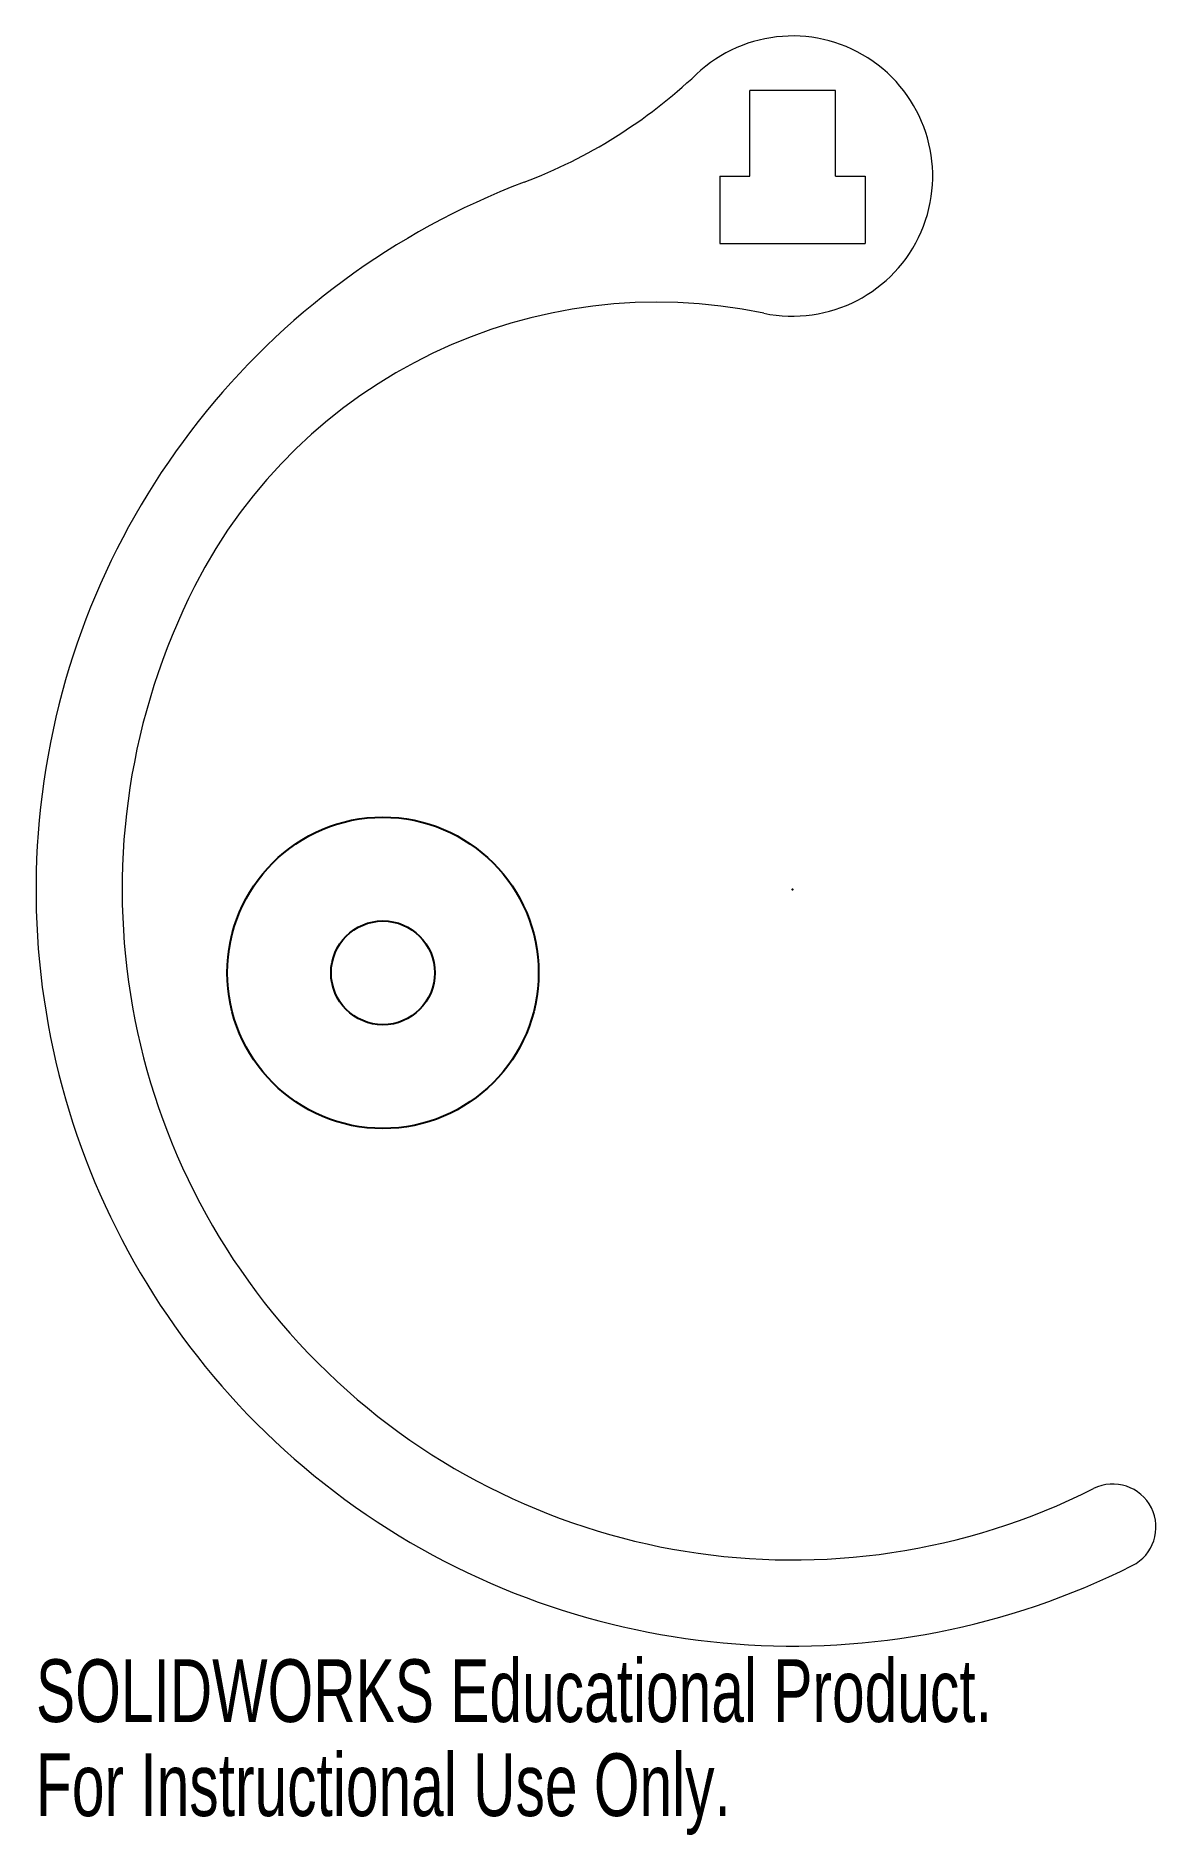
# Model space of a CAD drawing. Header units: millimetres. Extents: x -58 to 28, y -128 to 11.
import ezdxf

# ---------------------------------------------------------------- set-up
doc = ezdxf.new("R2010")
doc.units = ezdxf.units.MM
doc.header["$PDSIZE"] = -1
doc.styles.add('SLDTEXTSTYLE0', font='TXT', dxfattribs={"width": 0.7})

msp = doc.modelspace()

# ---------------------------------------------------------------- linework, layer by layer
at = {"color": 7, "linetype": 'Continuous', "lineweight": 15}
for p, q in [((3.3, 6.6), (-3.3, 6.6)), ((-3.3, 0), (-3.3, 6.6)), ((3.3, 0), (3.3, 6.6)), ((-5.6, 0), (-5.6, -5.2)), ((-5.6, 0), (-3.3, 0)), ((3.3, 0), (5.6, 0)), ((5.6, 0), (5.6, -5.2)), ((-5.6, -5.2), (5.6, -5.2))]:
    msp.add_line(p, q, dxfattribs=at)
at = {"color": 7, "linetype": 'Continuous'}
for radius in [12, 4]:
    msp.add_circle((-31.58, -61.42), radius, dxfattribs=at)
at = {"color": 7, "linetype": 'Continuous', "lineweight": 15}
for centre, radius, start, end in [((0, 0), 10.8, 258.1677, 133.3778), ((-34.89, 36.92), 40, 290.7843, 313.3778), ((0, -55), 58.32, 110.7843, 296.6727), ((-10.42, -49.72), 40, 78.1677, 153.1226), ((0, -55), 51.68, 153.1226, 296.6727), ((24.69, -104.15), 3.32, 296.6727, 116.6727)]:
    msp.add_arc(centre, radius, start, end, dxfattribs=at)
at = {"color": 7, "linetype": 'Continuous'}
msp.add_point((0, -55), dxfattribs=at)

# ---------------------------------------------------------------- texts
at = {"color": 7, "linetype": 'Continuous', "char_height": 4.8336, "attachment_point": 1, "style": 'SLDTEXTSTYLE0'}
for s, insert in [('SOLIDWORKS Educational Product.', (-58.32, -114.34)), ('For Instructional Use Only.', (-58.32, -121.59))]:
    msp.add_mtext(s, dxfattribs=dict(at, insert=insert))

doc.saveas('drawing.dxf')
